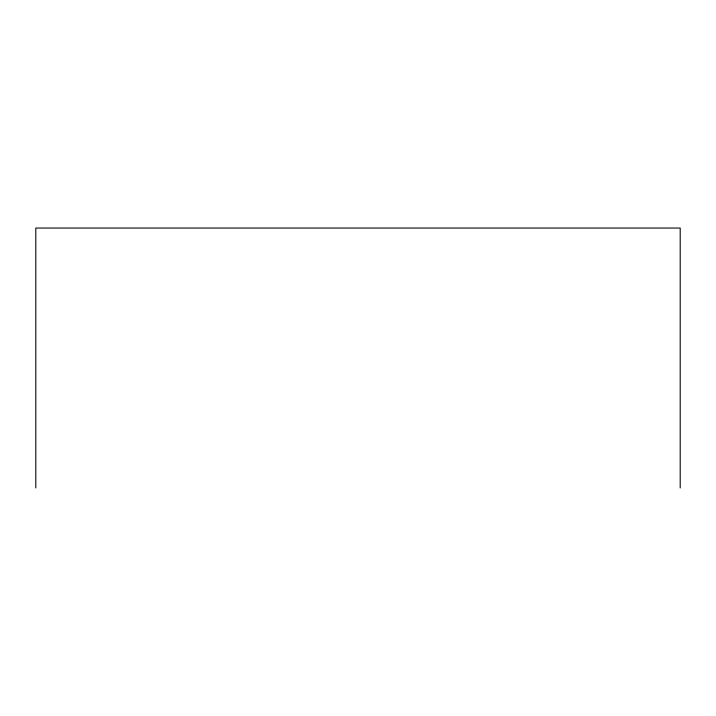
<?xml version="1.0" encoding="UTF-8"?>
<svg xmlns="http://www.w3.org/2000/svg" width="716" height="716" viewBox="0 0 716 716"><rect width="100%" height="100%" fill="white"/><g stroke="black" fill="none" stroke-linecap="round" stroke-linejoin="round"><path stroke-width="1.07" d="M680.2 487.954L680.2 228.046L35.8 228.046L35.8 487.954"/></g></svg>
